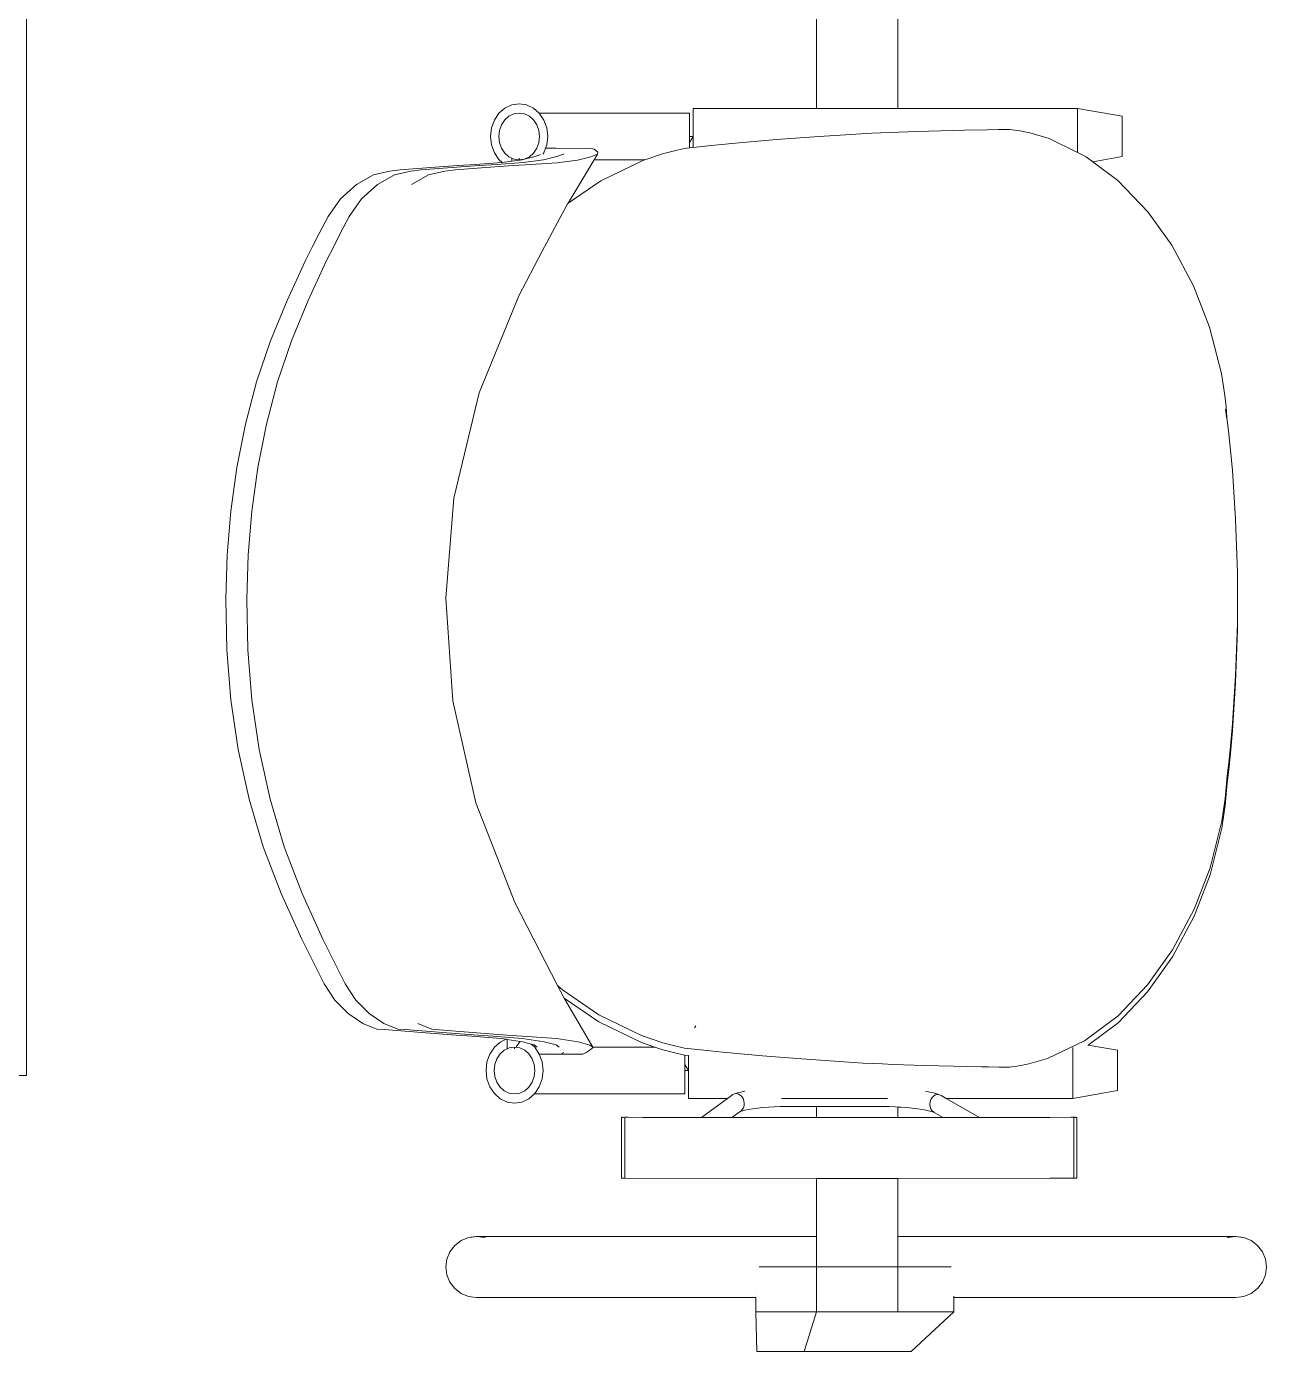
# Model space of a CAD drawing. Header units: millimetres. Extents: x -280308 to 6402717, y -14 to 2073074.
# Drawn here: x 13983 to 14592, y 416163 to 416813 of the extents above; entities that cross this region are included whole.
import ezdxf

# ---------------------------------------------------------------- set-up
doc = ezdxf.new("R2010")
doc.units = ezdxf.units.MM
doc.layers.get('0').update_dxf_attribs({"lineweight": 0})
doc.layers.add('A-ALINE-6', color=117, linetype='Continuous', lineweight=9)
doc.layers.add('A-FURN-EQPM', color=177, linetype='Continuous', lineweight=0)

# ---------------------------------------------------------------- blocks, each defined once
blk = doc.blocks.new('A$C7a9db0a0')
at = {"layer": 'A-ALINE-6'}
blk.add_lwpolyline([(59847.8, -9961.03), (59847.8, -5886.03), (59997.8, -5886.03), (59997.8, -9961.03)], close=True, dxfattribs=at)
blk = doc.blocks.new('A$C2642848c')
at = {"color": 0, "linetype": 'ByBlock', "lineweight": -2}
for p, q in [((0, -576.02), (0, -515.98)), ((40, -576.02), (40, -515.98)), ((-158.09, -581.67), (-155.87, -578.33)), ((-155.87, -578.33), (-152.97, -575.77)), ((-152.97, -575.77), (-149.59, -574.17)), ((-150.97, -579.76), (-148.56, -578.61)), ((-149.59, -574.17), (-145.97, -573.62)), ((-148.56, -578.61), (-145.97, -578.22)), ((-145.97, -573.62), (-142.34, -574.17)), ((-145.97, -578.22), (-143.38, -578.61)), ((-143.38, -578.61), (-140.97, -579.76)), ((-142.34, -574.17), (-138.97, -575.77)), ((-138.97, -575.77), (-136.2, -578.22)), ((-136.2, -578.22), (-136.07, -578.33)), ((-136.2, -578.22), (-62.37, -578.22)), ((-136.07, -578.33), (-133.84, -581.67)), ((-62.37, -595.35), (-62.37, -578.22)), ((-60.5, -576.02), (0, -576.02)), ((-60.5, -576.02), (-60.5, -595.13)), ((0, -576.02), (40, -576.02)), ((40, -576.02), (128.18, -576.02)), ((128.18, -576.02), (150.18, -579.81)), ((128.18, -597.63), (128.18, -576.02)), ((-159.49, -585.55), (-158.09, -581.67)), ((-155.63, -586.74), (-154.63, -583.97)), ((-154.63, -583.97), (-153.04, -581.59)), ((-153.04, -581.59), (-150.97, -579.76)), ((-140.97, -579.76), (-138.9, -581.59)), ((-138.9, -581.59), (-137.31, -583.97)), ((-137.31, -583.97), (-136.31, -586.74)), ((-133.84, -581.67), (-132.45, -585.55)), ((150.18, -599.62), (150.18, -579.81)), ((-159.97, -589.72), (-159.49, -585.55)), ((-159.49, -593.88), (-159.97, -589.72)), ((-155.97, -589.72), (-155.63, -586.74)), ((-155.63, -592.69), (-155.97, -589.72)), ((-136.31, -586.74), (-135.97, -589.72)), ((-135.97, -589.72), (-136.31, -592.69)), ((-132.45, -585.55), (-131.97, -589.72)), ((-131.97, -589.72), (-132.45, -593.88)), ((-62.37, -589.72), (-60.5, -589.72)), ((-62.37, -592.69), (-60.5, -589.72)), ((-19.77, -591.24), (-41.48, -593.09)), ((-19.77, -591.24), (3.75, -589.51)), ((3.75, -589.51), (27.27, -588.17)), ((27.27, -588.17), (49.35, -587.27)), ((49.35, -587.27), (72.69, -586.55)), ((83.76, -586.38), (72.69, -586.55)), ((89.31, -586.32), (83.76, -586.38)), ((94.86, -586.29), (89.31, -586.32)), ((99.84, -586.97), (94.86, -586.29)), ((104.73, -587.95), (99.84, -586.97)), ((114.24, -590.75), (104.73, -587.95)), ((128.18, -597.63), (114.24, -590.75)), ((-158.09, -597.77), (-159.49, -593.88)), ((-155.87, -601.1), (-158.09, -597.77)), ((-154.63, -595.47), (-155.63, -592.69)), ((-153.04, -597.85), (-154.63, -595.47)), ((-150.97, -599.68), (-153.04, -597.85)), ((-138.9, -597.85), (-140.97, -599.68)), ((-137.31, -595.47), (-138.9, -597.85)), ((-136.31, -592.69), (-137.31, -595.47)), ((-133.84, -597.77), (-134.3, -598.46)), ((-133.03, -595.49), (-133.84, -597.77)), ((-132.45, -593.88), (-133.03, -595.49)), ((-133.03, -595.49), (-129.19, -595.51)), ((-129.19, -595.51), (-127.84, -595.47)), ((-129.19, -595.51), (-127.86, -595.52)), ((-127.84, -595.47), (-111.15, -595.55)), ((-124.23, -598.34), (-127.41, -599.61)), ((-124.15, -598.31), (-124.23, -598.34)), ((-111.15, -595.55), (-109.89, -595.72)), ((-107.47, -598.39), (-110.72, -599.69)), ((-109.89, -595.72), (-109.07, -595.9)), ((-107.47, -598.39), (-109.18, -601.22)), ((-109.07, -595.9), (-107.3, -597.36)), ((-107.3, -597.36), (-107.47, -598.39)), ((-75.6, -598.3), (-84.25, -601.22)), ((-70.3, -596.87), (-75.6, -598.3)), ((-64.91, -595.64), (-70.3, -596.87)), ((-62.37, -595.35), (-64.91, -595.64)), ((-60.5, -595.13), (-62.37, -595.35)), ((-59.05, -594.96), (-60.5, -595.13)), ((-53.19, -594.31), (-59.05, -594.96)), ((-41.48, -593.09), (-53.19, -594.31)), ((132.39, -599.71), (128.18, -597.63)), ((-204.47, -606.04), (-185.11, -604.59)), ((-194.07, -606.04), (-174.65, -604.59)), ((-175.98, -603.95), (-185.11, -604.59)), ((-177.38, -606.12), (-157.96, -604.67)), ((-167.4, -603.41), (-175.98, -603.95)), ((-165.49, -603.95), (-174.65, -604.59)), ((-154.61, -602.52), (-167.4, -603.41)), ((-156.88, -603.41), (-165.49, -603.95)), ((-148.81, -604.03), (-157.96, -604.67)), ((-144.04, -602.52), (-156.88, -603.41)), ((-154.3, -602.48), (-155.87, -601.1)), ((-154.3, -602.48), (-154.61, -602.52)), ((-149.59, -601.88), (-154.3, -602.48)), ((-149.59, -600.33), (-150.97, -599.68)), ((-148.56, -600.83), (-149.59, -600.33)), ((-149.59, -601.88), (-149.59, -600.33)), ((-145.42, -601.34), (-149.59, -601.88)), ((-140.19, -603.49), (-148.81, -604.03)), ((-145.97, -601.22), (-148.56, -600.83)), ((-145.97, -601.22), (-145.97, -600.33)), ((-143.38, -600.83), (-145.97, -601.22)), ((-144.63, -601.24), (-145.42, -601.34)), ((-138.1, -599.61), (-144.63, -601.24)), ((-133.99, -601.24), (-144.04, -602.52)), ((-140.97, -599.68), (-143.38, -600.83)), ((-127.35, -602.6), (-140.19, -603.49)), ((-135.49, -598.55), (-138.1, -599.61)), ((-127.41, -599.61), (-133.99, -601.24)), ((-117.31, -601.32), (-127.35, -602.6)), ((-109.18, -601.22), (-121.97, -622.38)), ((-110.72, -599.69), (-117.31, -601.32)), ((-84.25, -601.22), (-109.18, -601.22)), ((-105.9, -611.43), (-85.9, -601.77)), ((-84.25, -601.22), (-85.9, -601.77)), ((132.39, -599.71), (135.63, -602.13)), ((135.63, -602.13), (150.18, -599.62)), ((135.63, -602.13), (147.95, -611.35)), ((-217.49, -608.48), (-225.83, -613.25)), ((-209.61, -606.68), (-217.49, -608.48)), ((-207.13, -608.48), (-215.48, -613.25)), ((-204.47, -606.04), (-209.61, -606.68)), ((-199.23, -606.68), (-207.13, -608.48)), ((-194.07, -606.04), (-199.23, -606.68)), ((-190.44, -608.56), (-198.8, -613.33)), ((-182.54, -606.76), (-190.44, -608.56)), ((-177.38, -606.12), (-182.54, -606.76)), ((-121.97, -622.38), (-105.9, -611.43)), ((147.95, -611.35), (162.71, -626.71)), ((-225.83, -613.25), (-233.66, -620.35)), ((-215.48, -613.25), (-223.33, -620.35)), ((-233.66, -620.35), (-239.73, -629.08)), ((-223.33, -620.35), (-229.4, -629.08)), ((-134.8, -646.43), (-122.24, -622.82)), ((-121.97, -622.38), (-122.24, -622.82)), ((-239.73, -629.08), (-244.19, -637.42)), ((-229.4, -629.08), (-233.87, -637.42)), ((162.71, -626.71), (174.47, -643.08)), ((-244.19, -637.42), (-247.53, -643.99)), ((-233.87, -637.42), (-237.21, -643.99)), ((-247.53, -643.99), (-250.82, -650.6)), ((-237.21, -643.99), (-240.5, -650.6)), ((174.47, -643.08), (185.14, -662.99)), ((-146.21, -667.88), (-134.8, -646.43)), ((-250.82, -650.6), (-259.93, -670.2)), ((-240.5, -650.6), (-249.62, -670.2)), ((185.14, -662.99), (192.99, -683.38)), ((-165.61, -715.63), (-146.21, -667.88)), ((-259.93, -670.2), (-268, -690.03)), ((-249.62, -670.2), (-257.69, -690.03)), ((192.99, -683.38), (198.81, -706.01)), ((-268, -690.03), (-274.87, -710.22)), ((-257.69, -690.03), (-264.56, -710.22)), ((200.52, -716.94), (198.81, -706.01)), ((-274.87, -710.22), (-280.39, -730.93)), ((-264.56, -710.22), (-270.08, -730.93)), ((-178.01, -767.26), (-165.61, -715.63)), ((201.12, -722.41), (200.52, -716.94)), ((201.12, -725.86), (200.87, -723.59)), ((201.54, -727.86), (201.12, -722.41)), ((201.28, -727.92), (201.12, -725.86)), ((202.3, -734.27), (201.54, -727.86)), ((-280.39, -730.93), (-284.61, -752.3)), ((-270.08, -730.93), (-274.3, -752.3)), ((203, -740.7), (202.3, -734.27)), ((204.22, -753.61), (203, -740.7)), ((-284.61, -752.3), (-287.58, -773.7)), ((-274.3, -752.3), (-277.28, -773.7)), ((205.77, -777.69), (204.22, -753.61)), ((-181.97, -816.35), (-178.01, -767.26)), ((-287.58, -773.7), (-289.37, -795.2)), ((-277.28, -773.7), (-279.07, -795.2)), ((205.77, -777.69), (206.68, -803.88)), ((-289.37, -795.2), (-290.04, -816.88)), ((-279.07, -795.2), (-279.74, -816.88)), ((206.68, -803.88), (206.68, -807.29)), ((206.68, -807.29), (206.68, -807.33)), ((206.68, -807.33), (206.68, -828.89)), ((-290.04, -816.88), (-289.51, -841.69)), ((-279.74, -816.88), (-279.2, -841.69)), ((-178.54, -866.81), (-181.97, -816.35)), ((206.68, -828.89), (205.81, -854.39)), ((206.68, -832.34), (205.81, -857.84)), ((206.68, -828.89), (206.68, -832.34)), ((-289.51, -841.69), (-287.51, -866.26)), ((-279.2, -841.69), (-277.2, -866.26)), ((205.81, -854.39), (204.31, -878.03)), ((205.81, -857.84), (204.31, -881.48)), ((-287.51, -866.26), (-283.92, -890.68)), ((-277.2, -866.26), (-273.61, -890.68)), ((-167.22, -916.84), (-178.54, -866.81)), ((203.11, -890.84), (204.31, -878.03)), ((203.11, -894.29), (204.31, -881.48)), ((-283.92, -890.68), (-278.59, -915.07)), ((-273.61, -890.68), (-268.29, -915.07)), ((202.42, -897.21), (203.11, -890.84)), ((201.68, -903.56), (202.42, -897.21)), ((202.42, -900.66), (203.11, -894.29)), ((201.25, -909.16), (201.68, -903.56)), ((201.68, -907.01), (202.42, -900.66)), ((200.66, -914.74), (201.25, -909.16)), ((201.25, -912.61), (201.68, -907.01)), ((-278.59, -915.07), (-271.62, -938.47)), ((-268.29, -915.07), (-261.31, -938.47)), ((-148.09, -965.87), (-167.22, -916.84)), ((199, -925.83), (200.66, -914.74)), ((200.66, -918.19), (201.25, -912.61)), ((199, -929.28), (200.66, -918.19)), ((193.24, -948.77), (199, -925.83)), ((193.24, -952.22), (199, -929.28)), ((-271.62, -938.47), (-262.88, -961.38)), ((-261.31, -938.47), (-252.56, -961.38)), ((193.24, -948.77), (185.52, -969.06)), ((193.24, -952.22), (185.52, -972.51)), ((-262.88, -961.38), (-252.64, -983.81)), ((-252.56, -961.38), (-242.32, -983.81)), ((-127.07, -1006.54), (-148.09, -965.87)), ((185.52, -969.06), (174.87, -989.06)), ((185.52, -972.51), (174.87, -992.51)), ((-252.64, -983.81), (-241.76, -1005.75)), ((-242.32, -983.81), (-231.43, -1005.75)), ((174.87, -989.06), (162.53, -1006.29)), ((174.87, -992.51), (162.53, -1009.74)), ((-241.76, -1005.75), (-236.53, -1013.72)), ((-231.43, -1005.75), (-226.2, -1013.72)), ((-124.73, -1008.68), (-127.07, -1006.54)), ((-123.88, -1012.71), (-127.07, -1006.54)), ((162.53, -1006.29), (148.13, -1021.41)), ((-236.53, -1013.72), (-229.94, -1020.3)), ((-226.2, -1013.72), (-219.6, -1020.3)), ((-106.89, -1020.89), (-124.73, -1008.68)), ((-106.89, -1024.34), (-123.88, -1012.71)), ((-123.81, -1012.84), (-123.88, -1012.71)), ((-123.81, -1012.84), (-109.72, -1036.78)), ((162.53, -1009.74), (148.13, -1024.86)), ((-229.94, -1020.3), (-222.8, -1025.16)), ((-219.6, -1020.3), (-212.44, -1025.16)), ((-106.89, -1020.89), (-85.85, -1031.18)), ((-222.8, -1025.16), (-215.87, -1027.96)), ((-212.44, -1025.16), (-205.5, -1027.96)), ((-195.75, -1025.24), (-188.81, -1028.04)), ((-106.89, -1024.34), (-85.85, -1034.63)), ((-59.86, -1027.41), (-59.23, -1026.35)), ((148.13, -1021.41), (131.58, -1033.73)), ((148.13, -1024.86), (133.34, -1035.87)), ((-215.87, -1027.96), (-212.32, -1028.23)), ((-189.73, -1029.99), (-212.32, -1028.23)), ((-205.5, -1027.96), (-201.93, -1028.23)), ((-179.28, -1029.99), (-201.93, -1028.23)), ((-189.73, -1029.99), (-179.11, -1030.79)), ((-188.81, -1028.04), (-185.25, -1028.31)), ((-162.59, -1030.07), (-185.25, -1028.31)), ((-179.28, -1029.99), (-168.62, -1030.79)), ((-179.11, -1030.79), (-169.18, -1031.46)), ((-169.18, -1031.46), (-154.9, -1032.55)), ((-168.62, -1030.79), (-158.66, -1031.46)), ((-162.59, -1030.07), (-151.94, -1030.87)), ((-158.66, -1031.46), (-144.31, -1032.55)), ((-155.25, -1034.34), (-158.15, -1036.9)), ((-152.32, -1032.94), (-155.25, -1034.34)), ((-154.9, -1032.55), (-152.32, -1032.94)), ((-152.32, -1032.94), (-151.88, -1033.01)), ((-151.94, -1030.87), (-141.97, -1031.54)), ((-151.88, -1033.01), (-151.88, -1037.67)), ((-151.88, -1033.01), (-145.55, -1033.98)), ((-147.47, -1036.6), (-145.55, -1033.98)), ((-145.55, -1033.98), (-144.39, -1034.16)), ((-144.39, -1034.16), (-140.13, -1035.33)), ((-144.31, -1032.55), (-133.74, -1034.16)), ((-141.97, -1031.54), (-127.63, -1032.63)), ((-133.74, -1034.16), (-127.88, -1035.75)), ((-127.63, -1032.63), (-117.05, -1034.24)), ((-117.05, -1034.24), (-111.19, -1035.83)), ((-85.85, -1031.18), (-75.45, -1034.67)), ((131.58, -1033.73), (113.45, -1042.38)), ((-160.38, -1040.23), (-161.78, -1044.12)), ((-158.15, -1036.9), (-160.38, -1040.23)), ((-155.32, -1040.15), (-156.91, -1042.53)), ((-153.25, -1038.32), (-155.32, -1040.15)), ((-151.88, -1037.67), (-153.25, -1038.32)), ((-150.84, -1037.17), (-151.88, -1037.67)), ((-148.25, -1036.78), (-150.84, -1037.17)), ((-145.66, -1037.17), (-148.25, -1036.78)), ((-148.25, -1036.78), (-148.25, -1037.67)), ((-143.25, -1038.32), (-145.66, -1037.17)), ((-141.18, -1040.15), (-143.25, -1038.32)), ((-139.59, -1042.53), (-141.18, -1040.15)), ((-138.35, -1036.9), (-140.13, -1035.33)), ((-140.13, -1035.33), (-138.59, -1035.75)), ((-138.59, -1035.75), (-137.13, -1036.81)), ((-136.15, -1040.2), (-138.35, -1036.9)), ((-136.15, -1040.2), (-125.7, -1040.25)), ((-136.13, -1040.23), (-136.15, -1040.2)), ((-134.73, -1044.12), (-136.13, -1040.23)), ((-131.46, -1040.17), (-125.58, -1040.2)), ((-127.88, -1035.75), (-126.4, -1036.77)), ((-126.4, -1036.77), (-126.35, -1036.81)), ((-125.58, -1040.2), (-125.7, -1040.25)), ((-124, -1039.46), (-125.58, -1040.2)), ((-125.58, -1040.2), (-114.78, -1040.25)), ((-113.11, -1039.46), (-114.78, -1040.25)), ((-111.52, -1038.49), (-113.11, -1039.46)), ((-110.28, -1037.56), (-111.52, -1038.49)), ((-111.19, -1035.83), (-109.66, -1036.89)), ((-109.66, -1036.89), (-110.28, -1037.56)), ((-109.72, -1036.78), (-109.66, -1036.89)), ((-79.43, -1036.78), (-109.72, -1036.78)), ((-85.85, -1034.63), (-79.43, -1036.78)), ((-79.43, -1036.78), (-75.45, -1038.12)), ((-75.45, -1034.67), (-70.15, -1036.09)), ((-75.45, -1038.12), (-70.15, -1039.54)), ((-70.15, -1036.09), (-64.77, -1037.29)), ((-70.15, -1039.54), (-64.77, -1040.74)), ((-64.77, -1037.29), (-60.02, -1037.84)), ((-64.77, -1040.74), (-64.65, -1040.75)), ((-64.65, -1040.75), (-62.78, -1040.97)), ((-64.65, -1040.75), (-64.65, -1059.78)), ((-60.02, -1037.84), (-55.29, -1038.37)), ((-55.29, -1038.37), (-45.9, -1039.37)), ((-26.43, -1041.1), (-45.9, -1039.37)), ((125.89, -1037.06), (125.89, -1061.98)), ((133.34, -1035.87), (133.3, -1035.89)), ((133.34, -1035.87), (147.89, -1038.38)), ((147.89, -1038.38), (147.89, -1058.19)), ((-161.78, -1044.12), (-162.25, -1048.28)), ((-157.91, -1045.31), (-158.25, -1048.28)), ((-156.91, -1042.53), (-157.91, -1045.31)), ((-138.59, -1045.31), (-139.59, -1042.53)), ((-138.25, -1048.28), (-138.59, -1045.31)), ((-134.25, -1048.28), (-134.73, -1044.12)), ((-64.65, -1045.31), (-62.78, -1048.28)), ((-62.78, -1040.89), (-62.78, -1040.97)), ((-62.78, -1040.97), (-62.78, -1061.98)), ((-7.24, -1042.64), (-26.43, -1041.1)), ((-7.24, -1042.64), (13.48, -1044.12)), ((13.48, -1044.12), (22.91, -1044.64)), ((22.91, -1044.64), (27.64, -1044.87)), ((27.64, -1044.87), (32.37, -1045.09)), ((32.37, -1045.09), (37.57, -1045.32)), ((37.57, -1045.32), (42.76, -1045.52)), ((42.76, -1045.52), (53.13, -1045.88)), ((53.13, -1045.88), (74.33, -1046.4)), ((74.33, -1046.4), (81.02, -1046.49)), ((81.02, -1046.49), (84.54, -1046.54)), ((84.54, -1046.54), (89.64, -1046.59)), ((89.64, -1046.59), (94.73, -1046.63)), ((94.73, -1046.63), (99.58, -1045.93)), ((99.58, -1045.93), (104.31, -1044.98)), ((104.31, -1044.98), (113.45, -1042.38)), ((-162.25, -1048.28), (-161.78, -1052.45)), ((-161.78, -1052.45), (-160.38, -1056.33)), ((-158.25, -1048.28), (-157.91, -1051.26)), ((-157.91, -1051.26), (-156.91, -1054.03)), ((-139.59, -1054.03), (-138.59, -1051.26)), ((-138.59, -1051.26), (-138.25, -1048.28)), ((-136.13, -1056.33), (-134.73, -1052.45)), ((-134.73, -1052.45), (-134.25, -1048.28)), ((-64.65, -1048.28), (-62.78, -1048.28)), ((-160.38, -1056.33), (-158.15, -1059.67)), ((-158.15, -1059.67), (-155.25, -1062.23)), ((-156.91, -1054.03), (-155.32, -1056.41)), ((-155.32, -1056.41), (-153.25, -1058.24)), ((-153.25, -1058.24), (-150.84, -1059.39)), ((-150.84, -1059.39), (-148.25, -1059.78)), ((-148.25, -1059.78), (-145.66, -1059.39)), ((-145.66, -1059.39), (-143.25, -1058.24)), ((-143.25, -1058.24), (-141.18, -1056.41)), ((-141.25, -1062.23), (-138.48, -1059.78)), ((-141.18, -1056.41), (-139.59, -1054.03)), ((-138.48, -1059.78), (-138.35, -1059.67)), ((-138.48, -1059.78), (-64.65, -1059.78)), ((-138.35, -1059.67), (-136.13, -1056.33)), ((-41.1, -1060.16), (-43.61, -1061.98)), ((-40.22, -1059.75), (-41.1, -1060.16)), ((-38.78, -1059.29), (-40.22, -1059.75)), ((-39.27, -1059.65), (-40.22, -1059.75)), ((-38.31, -1059.85), (-39.27, -1059.65)), ((-37.06, -1058.87), (-38.78, -1059.29)), ((-37.4, -1060.34), (-38.31, -1059.85)), ((-36.62, -1061.1), (-37.4, -1060.34)), ((-35.11, -1058.49), (-37.06, -1058.87)), ((55.66, -1058.86), (53.6, -1058.49)), ((57.55, -1059.28), (55.66, -1058.86)), ((59.15, -1059.74), (57.55, -1059.28)), ((57.62, -1060.81), (58.52, -1060.31)), ((58.52, -1060.31), (59.48, -1060.11)), ((60.42, -1060.22), (59.15, -1059.74)), ((59.48, -1060.11), (60.42, -1060.22)), ((60.42, -1060.22), (61.3, -1060.62)), ((125.89, -1061.98), (147.89, -1058.19)), ((-155.25, -1062.23), (-151.88, -1063.83)), ((-151.88, -1063.83), (-148.25, -1064.38)), ((-148.25, -1064.38), (-144.63, -1063.83)), ((-144.63, -1063.83), (-141.25, -1062.23)), ((-62.78, -1061.98), (-43.61, -1061.98)), ((-43.61, -1061.98), (-56.52, -1071.34)), ((-36, -1062.07), (-36.62, -1061.1)), ((-36.44, -1067.51), (-35.88, -1066.6)), ((-35.6, -1063.18), (-36, -1062.07)), ((-35.88, -1066.6), (-35.54, -1065.52)), ((-35.45, -1064.36), (-35.6, -1063.18)), ((-35.54, -1065.52), (-35.45, -1064.36)), ((-28.87, -1066.8), (-31.21, -1067.1)), ((-26.33, -1066.54), (-28.87, -1066.8)), ((-23.62, -1066.33), (-26.33, -1066.54)), ((-20.77, -1066.16), (-23.62, -1066.33)), ((-17.82, -1066.04), (-20.77, -1066.16)), ((-14.91, -1065.97), (-17.82, -1066.04)), ((-17.24, -1061.98), (34.95, -1061.98)), ((-11.74, -1065.94), (-14.91, -1065.97)), ((0, -1065.94), (-11.74, -1065.94)), ((0, -1071.42), (0, -1065.94)), ((29.19, -1065.94), (0, -1065.94)), ((32.47, -1065.97), (29.19, -1065.94)), ((35.51, -1066.04), (32.47, -1065.97)), ((35.51, -1066.04), (38.58, -1066.16)), ((40, -1066.24), (38.58, -1066.16)), ((40, -1071.42), (40, -1066.24)), ((41.55, -1066.33), (40, -1066.24)), ((44.39, -1066.54), (41.55, -1066.33)), ((47.06, -1066.8), (44.39, -1066.54)), ((49.55, -1067.1), (47.06, -1066.8)), ((55.67, -1064.82), (55.83, -1063.64)), ((55.76, -1065.98), (55.67, -1064.82)), ((56.1, -1067.06), (55.76, -1065.98)), ((55.83, -1063.64), (56.23, -1062.53)), ((56.23, -1062.53), (56.84, -1061.56)), ((56.84, -1061.56), (57.62, -1060.81)), ((63.68, -1061.98), (61.3, -1060.62)), ((63.68, -1061.98), (125.89, -1061.98)), ((80.07, -1071.36), (63.68, -1061.98)), ((-95.68, -1071.29), (-95.75, -1071.29)), ((-95.75, -1071.29), (-95.75, -1101.19)), ((-95.45, -1071.3), (-95.68, -1071.29)), ((-95.4, -1071.28), (-95.45, -1071.3)), ((-95.07, -1071.3), (-95.4, -1071.28)), ((-95.01, -1071.28), (-95.07, -1071.3)), ((-94.58, -1071.3), (-95.01, -1071.28)), ((-94.51, -1071.28), (-94.58, -1071.3)), ((-94.01, -1071.3), (-94.51, -1071.28)), ((-94.01, -1071.3), (-93.93, -1071.28)), ((-94.01, -1071.3), (-94.01, -1101.2)), ((-93.93, -1071.28), (-93.33, -1071.28)), ((-92.54, -1071.28), (-93.33, -1071.28)), ((-85.17, -1071.32), (-92.54, -1071.28)), ((-83.64, -1071.3), (-85.17, -1071.32)), ((-65.9, -1071.35), (-83.64, -1071.3)), ((-64.65, -1071.33), (-65.9, -1071.35)), ((-64.65, -1071.33), (-56.55, -1071.37)), ((-56.55, -1071.37), (-56.52, -1071.34)), ((-56.52, -1071.34), (-46.23, -1071.38)), ((-45.26, -1071.36), (-46.23, -1071.38)), ((-41.59, -1071.39), (-45.26, -1071.36)), ((-41.59, -1071.39), (-41.56, -1071.36)), ((-37.5, -1068.41), (-41.56, -1071.36)), ((-41.56, -1071.36), (-26.23, -1071.4)), ((-36.79, -1068.19), (-37.5, -1068.41)), ((-37.18, -1068.19), (-37.5, -1068.41)), ((-37.18, -1068.19), (-36.44, -1067.51)), ((-35.19, -1067.8), (-36.79, -1068.19)), ((-33.33, -1067.43), (-35.19, -1067.8)), ((-31.21, -1067.1), (-33.33, -1067.43)), ((-25.55, -1071.38), (-26.23, -1071.4)), ((-6.02, -1071.41), (-25.55, -1071.38)), ((-5.63, -1071.39), (-6.02, -1071.41)), ((0, -1071.42), (-5.63, -1071.39)), ((0, -1071.42), (14.32, -1071.42)), ((14.42, -1071.4), (14.32, -1071.42)), ((34.5, -1071.4), (14.42, -1071.4)), ((34.5, -1071.4), (34.7, -1071.42)), ((40, -1071.42), (34.7, -1071.42)), ((54.52, -1071.39), (40, -1071.42)), ((51.82, -1067.43), (49.55, -1067.1)), ((53.85, -1067.8), (51.82, -1067.43)), ((55.61, -1068.19), (53.85, -1067.8)), ((54.52, -1071.39), (55.01, -1071.41)), ((62.18, -1071.38), (55.01, -1071.41)), ((57.09, -1068.62), (55.61, -1068.19)), ((56.66, -1067.97), (56.1, -1067.06)), ((57.4, -1068.65), (56.66, -1067.97)), ((57.81, -1068.88), (57.09, -1068.62)), ((57.81, -1068.88), (57.4, -1068.65)), ((62.18, -1071.38), (57.81, -1068.88)), ((62.22, -1071.4), (62.18, -1071.38)), ((74.38, -1071.37), (62.22, -1071.4)), ((74.38, -1071.37), (75.16, -1071.39)), ((80.07, -1071.36), (75.16, -1071.39)), ((80.11, -1071.39), (80.07, -1071.36)), ((93.98, -1071.35), (80.11, -1071.39)), ((95.05, -1071.37), (93.98, -1071.35)), ((113.25, -1071.32), (95.05, -1071.37)), ((114.6, -1071.34), (113.25, -1071.32)), ((125.07, -1071.29), (114.6, -1071.34)), ((126.17, -1071.29), (125.07, -1071.29)), ((126.43, -1071.31), (126.17, -1071.29)), ((126.7, -1071.29), (126.43, -1071.31)), ((126.43, -1071.31), (126.43, -1101.19)), ((126.93, -1071.31), (126.7, -1071.29)), ((127.16, -1071.29), (126.93, -1071.31)), ((127.35, -1071.31), (127.16, -1071.29)), ((127.53, -1071.3), (127.35, -1071.31)), ((127.66, -1071.31), (127.53, -1071.3)), ((127.78, -1071.3), (127.66, -1071.31)), ((127.84, -1071.31), (127.78, -1071.3)), ((127.84, -1071.31), (127.88, -1071.3)), ((127.88, -1071.3), (127.88, -1101.2)), ((-95.68, -1101.19), (-95.75, -1101.19)), ((-95.45, -1101.19), (-95.68, -1101.19)), ((-95.4, -1101.18), (-95.45, -1101.19)), ((-95.4, -1101.18), (-95.07, -1101.2)), ((-94.58, -1101.2), (-95.07, -1101.2)), ((-94.01, -1101.2), (-94.58, -1101.2)), ((-94.01, -1101.2), (0, -1101.32)), ((0, -1101.32), (40, -1101.31)), ((0, -1129.75), (0, -1101.32)), ((40, -1101.31), (114.6, -1101.24)), ((40, -1129.75), (40, -1101.31)), ((114.6, -1101.24), (126.43, -1101.19)), ((126.7, -1101.19), (126.43, -1101.19)), ((126.7, -1101.19), (127.35, -1101.2)), ((127.53, -1101.2), (127.35, -1101.2)), ((127.66, -1101.2), (127.53, -1101.2)), ((127.66, -1101.2), (127.84, -1101.2)), ((127.88, -1101.2), (127.84, -1101.2)), ((-177.59, -1134.14), (-174.49, -1131.76)), ((-174.49, -1131.76), (-170.88, -1130.26)), ((-170.88, -1130.26), (-167, -1129.75)), ((-170.35, -1130.26), (-166.74, -1129.79)), ((-167, -1129.75), (-166.74, -1129.79)), ((-166.74, -1129.79), (-166.67, -1129.75)), ((-166.48, -1129.75), (-166.67, -1129.75)), ((-166.48, -1129.75), (-162.6, -1130.26)), ((-166.48, -1129.75), (-163.12, -1130.26)), ((-166.48, -1129.75), (0, -1129.75)), ((0, -1144.75), (0, -1129.75)), ((40, -1144.75), (40, -1129.75)), ((205.48, -1129.75), (40, -1129.75)), ((205.48, -1129.75), (201.6, -1130.26)), ((205.48, -1129.75), (202.12, -1130.26)), ((205.67, -1129.75), (205.48, -1129.75)), ((205.67, -1129.75), (205.74, -1129.79)), ((205.74, -1129.79), (206, -1129.75)), ((209.35, -1130.26), (205.74, -1129.79)), ((209.88, -1130.26), (206, -1129.75)), ((213.49, -1131.76), (209.88, -1130.26)), ((216.59, -1134.14), (213.49, -1131.76)), ((-181.47, -1140.87), (-179.97, -1137.25)), ((-179.97, -1137.25), (-177.59, -1134.14)), ((218.97, -1137.25), (216.59, -1134.14)), ((220.47, -1140.87), (218.97, -1137.25)), ((-181.98, -1144.75), (-181.47, -1140.87)), ((-181.47, -1148.63), (-181.98, -1144.75)), ((-28.1, -1144.75), (0, -1144.75)), ((0, -1144.75), (40, -1144.75)), ((0, -1144.75), (0, -1166.75)), ((40, -1144.75), (40, -1166.75)), ((40, -1144.75), (66.16, -1144.75)), ((220.98, -1144.75), (220.47, -1140.87)), ((220.47, -1148.63), (220.98, -1144.75)), ((-179.97, -1152.25), (-181.47, -1148.63)), ((218.97, -1152.25), (220.47, -1148.63)), ((-177.59, -1155.36), (-179.97, -1152.25)), ((-174.49, -1157.74), (-177.59, -1155.36)), ((-170.88, -1159.24), (-174.49, -1157.74)), ((-29.82, -1157.74), (-29.82, -1157.82)), ((209.88, -1159.24), (213.49, -1157.74)), ((213.49, -1157.74), (216.59, -1155.36)), ((216.59, -1155.36), (218.97, -1152.25)), ((-167, -1159.75), (-170.88, -1159.24)), ((-167, -1159.75), (-29.82, -1159.75)), ((-29.82, -1159.75), (-29.82, -1166.75)), ((-29.82, -1159.75), (-29.72, -1159.75)), ((67.48, -1159.12), (67.48, -1159.75)), ((67.48, -1159.75), (67.48, -1166.75)), ((206, -1159.75), (67.48, -1159.75)), ((206, -1159.75), (209.88, -1159.24)), ((-29.82, -1166.75), (-29.24, -1186.27)), ((-29.82, -1166.75), (0, -1166.75)), ((0, -1166.75), (-6.06, -1186.27)), ((0, -1166.75), (40, -1166.75)), ((40, -1166.75), (67.48, -1166.75)), ((67.48, -1166.75), (46.59, -1186.27)), ((-29.24, -1186.27), (-6.06, -1186.27)), ((-6.06, -1186.27), (46.59, -1186.27))]:
    blk.add_line(p, q, dxfattribs=at)
blk = doc.blocks.new('A$C4404b510')
at = {"layer": 'A-FURN-EQPM', "color": 0, "linetype": 'ByBlock', "lineweight": -2, "ltscale": 0.25}
blk.add_blockref('A$C2642848c', (42062.64, 12350.8), dxfattribs=at)
blk = doc.blocks.new('2')
at = {"ltscale": 0.25}
blk.add_blockref('A$C7a9db0a0', (-46014.9, 426259.29), dxfattribs=at)
at = {"layer": 'A-FURN-EQPM', "ltscale": 0.25}
blk.add_blockref('A$C4404b510', (-27691.87, 404998.26), dxfattribs=at)

msp = doc.modelspace()

# ---------------------------------------------------------------- block references
msp.add_blockref('2', (0, 0))

doc.saveas('drawing.dxf')
